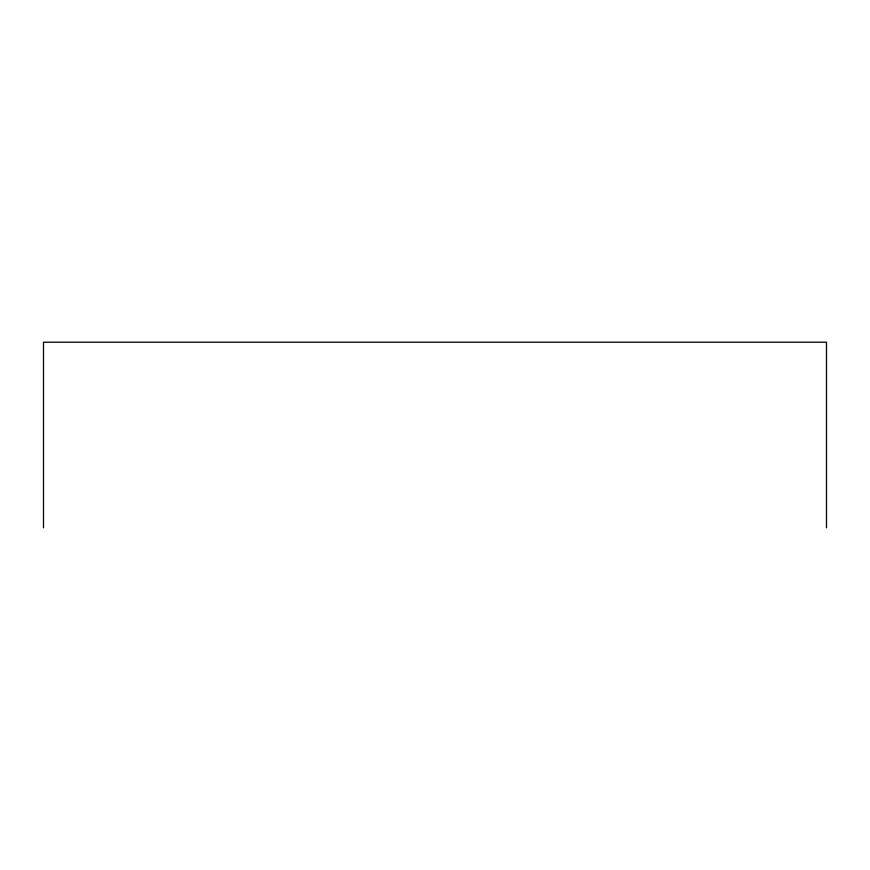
<?xml version="1.0" encoding="UTF-8"?>
<svg xmlns="http://www.w3.org/2000/svg" width="870" height="870" viewBox="0 0 870 870"><rect width="100%" height="100%" fill="white"/><g stroke="black" fill="none" stroke-linecap="round" stroke-linejoin="round"><path stroke-width="1.3" d="M826.5 527.785L826.5 342.214L43.5 342.214L43.5 527.785"/></g></svg>
